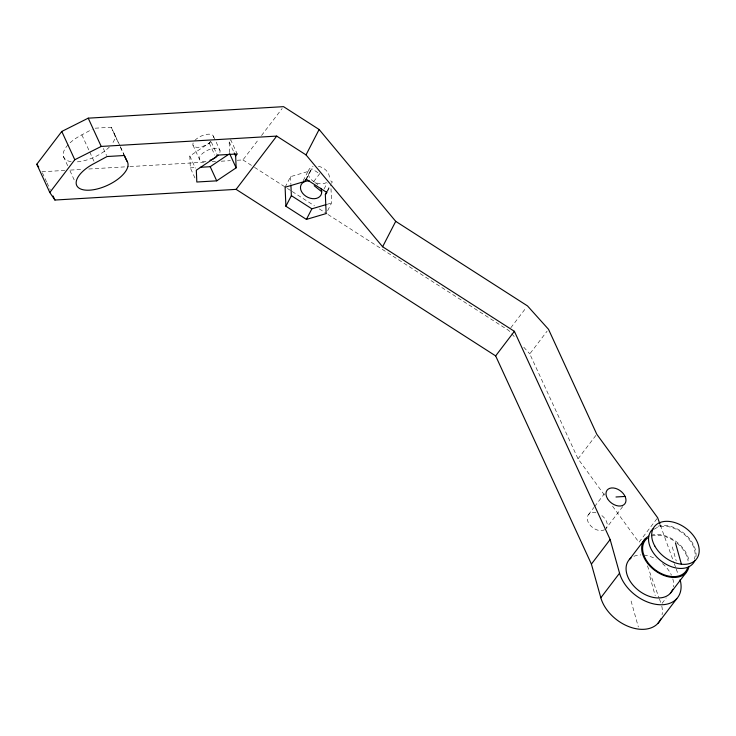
<?xml version="1.0" encoding="UTF-8"?>
<svg xmlns="http://www.w3.org/2000/svg" width="736" height="736" viewBox="0 0 736 736"><rect width="100%" height="100%" fill="white"/><g stroke="black" fill="none" stroke-linecap="round" stroke-linejoin="round"><path stroke-width="0.55" stroke-dasharray="3.68 2.76" d="M285.108 187.238L290.573 176.658L310.288 170.816L311.852 168.765L319.314 173.549M303.168 180.752L308.78 169.887M305.826 179.474L310.288 170.816M306.397 179.354L311.852 168.765M324.088 188.996L327.152 183.071M327.336 190.716L329.314 186.87M327.41 191.553L329.884 186.742M327.63 210.68L331.596 202.98L330.85 185.095M194.957 177.974L190.311 167.882L189.824 156.041L209.245 143.032L210.809 140.99M229.595 152.619L229.154 141.864L230.718 139.812L237.213 153.953M237.231 160.255L242.935 159.924L258.768 139.159M261.519 135.544L282.164 108.459M313.729 181.553L321.172 171.782M331.329 183.292L332.368 181.93L329.572 180.136M510.83 327.768L526.102 307.731M604.431 495.015L578.036 458.822L529.782 353.896L547.124 331.126M578.036 458.822L596.086 435.142M588.404 514.722L593.961 507.435M594.651 506.524L604.366 493.773M622.748 506.561L606.087 528.42A11.187 7.562 37.3 0 0 600.742 514.795M656.981 518.668L638.94 542.34L612.545 506.147M662.05 603.382L666.218 597.917M71.153 161.69A27.968 12.742 -24.7 0 1 81.852 134.863L92.175 129.278M327.216 204.277L331.596 202.98M95.192 128.193L111.228 127.245L119.876 145.572M41.934 171.764L64.777 170.421M70.481 170.08L83.048 169.344M88.762 169.004L128.726 166.649M129.876 166.584L204.111 162.214M212.106 161.736L215.528 161.534M221.242 161.202L230.377 160.66M190.311 167.882L195.84 167.55M242.935 159.924L253.57 166.741M254.536 167.366L286.433 187.836M287.399 188.453L291.272 190.937M292.238 191.553L314.465 205.822M319.304 208.923L327.032 213.882M327.998 214.507L508.751 330.492L511.005 333.003M511.759 333.84L515.513 338.017M523.774 347.208L529.782 353.896M229.154 141.864L233.8 151.956M213.495 136.316L219.99 150.457M211.269 141.993L217.304 155.121M209.245 143.032L214.82 155.149M192.97 145.148L199.465 159.289M189.824 156.041L195.399 168.158M120.336 146.584L124.053 154.661M111.228 127.245L118.652 143.4M120.511 147.439L124.228 155.517M103.334 148.451L106.591 155.517M81.852 134.863L89.286 151.018M89.746 152.03L94.392 162.122M63.452 156.547L68.098 166.649M69.957 170.688L74.594 180.78M42.394 172.776L46.57 181.866M47.04 182.868L50.287 189.943M660.376 525.228L673.909 562.617M674.296 563.684L675.841 567.953M676.228 569.02L678.16 574.365M647.441 565.837L659.042 597.88M659.428 598.948L661.36 604.284M672.308 546.94L676.237 560.988M649.824 576.444L655.206 595.682M631.092 601.027L638.351 626.998M290.573 176.658L290.895 184.478M194.856 140.41A11.187 5.097 -24.7 0 1 207 134.302A11.187 5.097 -24.7 0 1 213.55 137.733M210.726 141.919A11.187 5.097 -24.7 0 1 198.232 147.292A11.187 5.097 -24.7 0 1 193.145 142.95M205.97 161.304A11.187 5.097 -24.7 0 1 200.054 156.262A11.187 5.097 -24.7 0 1 213.495 148.442A11.187 5.097 -24.7 0 1 219.411 153.484M604.578 529.718A11.187 7.562 37.3 0 1 588.147 522.109A11.187 7.562 37.3 0 1 596.887 513.01M661.811 606.124A34.951 23.626 37.3 0 1 662.06 614.808M326.49 182.5A11.187 8.188 27.3 0 1 310.518 178.747A11.187 8.188 27.3 0 1 313.104 166.502M318.366 166.308A11.187 8.188 27.3 0 1 329.075 179.115M314.815 182.528A11.187 8.188 27.3 0 1 319.286 186.061M114.034 132.968A27.968 12.742 -24.7 0 1 111.863 144.164M109.351 147.034A27.968 12.742 -24.7 0 1 76.618 161.902M657.984 526.24A26.57 17.958 37.3 0 1 683.9 533.204A26.57 17.958 37.3 0 1 695.971 556.582M654.304 529.193A25.521 17.25 37.3 0 1 682.557 533.066A25.521 17.25 37.3 0 1 694.315 559.268M651.682 536.066A25.521 17.25 37.3 0 1 674.332 541.107M677 543.113A25.521 17.25 37.3 0 1 688.096 560.988M651.112 535.256A26.57 17.958 37.3 0 1 689.025 561.2M633.898 556.333A26.57 17.958 37.3 0 1 640.9 554.926M643.844 555.064A26.57 17.958 37.3 0 1 656.153 559.167M662.529 563.638A26.57 17.958 37.3 0 1 671.444 575.166M672.833 578.919A26.57 17.958 37.3 0 1 673.366 586.914"/><path stroke-width="1.1" d="M680.092 579.701A34.951 23.626 37.3 0 1 657.69 604.578A34.951 23.626 37.3 0 1 619.556 573.178L610.144 539.506L514.381 331.32L382.619 246.762L306.02 154.9L319.12 129.49L283.535 106.656L88.219 118.165L61.778 131.459L36.8 164.238L49.8 192.51L54.933 200.036L236.118 189.364L495.65 355.902L591.404 564.098L600.824 597.77A34.951 23.626 37.3 0 0 630.172 627.127A34.951 23.626 37.3 0 0 660.845 618.893M326.839 191.682L325.349 194.562L326.14 213.569L306.415 219.411L285.899 206.246L291.364 195.656L290.941 185.601M285.899 206.246L285.108 187.238L304.833 181.406L305.826 179.474M306.415 219.411L311.871 208.822L326.122 204.608M382.619 246.762L395.72 221.352L319.12 129.49M49.8 192.51L74.787 159.73L101.218 146.436L276.708 136.096L306.02 154.9M235.658 155.995L237.213 153.953L217.304 155.121L215.749 157.173L196.328 170.182L196.816 182.013L216.724 180.844L236.146 167.836L235.658 155.995L234.26 152.968M236.118 189.364L276.708 136.096M304.833 181.406L306.397 179.354L326.913 192.519L325.349 194.562M495.65 355.902L514.381 331.32M591.404 564.098L610.144 539.506M629.335 559.572L644.948 539.083M600.824 597.77L619.556 573.178M670.321 593.308L685.934 572.82M658.058 623.226L676.789 598.635M200.266 167.293L210.22 166.704L228.721 154.321M615.986 496.984L625.085 496.45M395.72 221.352L527.491 305.909L548.513 329.305L596.776 434.231L657.671 517.758L659.99 524.161M291.364 195.656L311.871 208.822M314.208 185.72L321.706 191.746M36.8 164.238L38.723 167.063M127.034 161.239L124.228 155.517L107.051 156.529L94.852 163.134A27.968 12.742 -24.7 0 0 77.188 186.318A27.968 12.742 -24.7 0 0 109.37 184.423A27.968 12.742 -24.7 0 0 127.034 161.239L124.246 155.176M229.641 153.695L236.146 167.836M210.22 166.704L216.724 180.844M88.219 118.165L101.218 146.436M61.778 131.459L74.787 159.73M53.075 195.997L54.933 200.036M675.436 542.837L681.407 564.218M320.758 188.278A11.187 8.188 27.3 0 1 314.622 198.683A11.187 8.188 27.3 0 1 300.794 189.805A11.187 8.188 27.3 0 1 309.341 180.955M218.104 155.195A11.187 5.097 -24.7 0 1 212.63 159.123M211.306 159.749A11.187 5.097 -24.7 0 1 209.953 160.282M694.922 560.51A26.57 17.958 37.3 0 1 661.176 561.025A26.57 17.958 37.3 0 1 653.559 528.466M687.442 568.284A25.521 17.25 37.3 0 1 655.187 569.82A25.521 17.25 37.3 0 1 647.432 538.209M688.979 566.426A26.57 17.958 37.3 0 1 654.764 570.391A26.57 17.958 37.3 0 1 648.756 536.194M672.741 589.278A26.57 17.958 37.3 0 1 639.152 590.879A26.57 17.958 37.3 0 1 631.083 557.971M607.504 498.695A11.187 7.562 37.3 0 0 624.827 503.829A11.187 7.562 37.3 0 0 615.627 488.419A11.187 7.562 37.3 0 0 607.504 498.695M654.764 545.983A26.57 17.958 37.3 0 0 695.925 559.71A26.57 17.958 37.3 0 0 675.611 522.827A26.57 17.958 37.3 0 0 654.764 545.983"/></g></svg>
